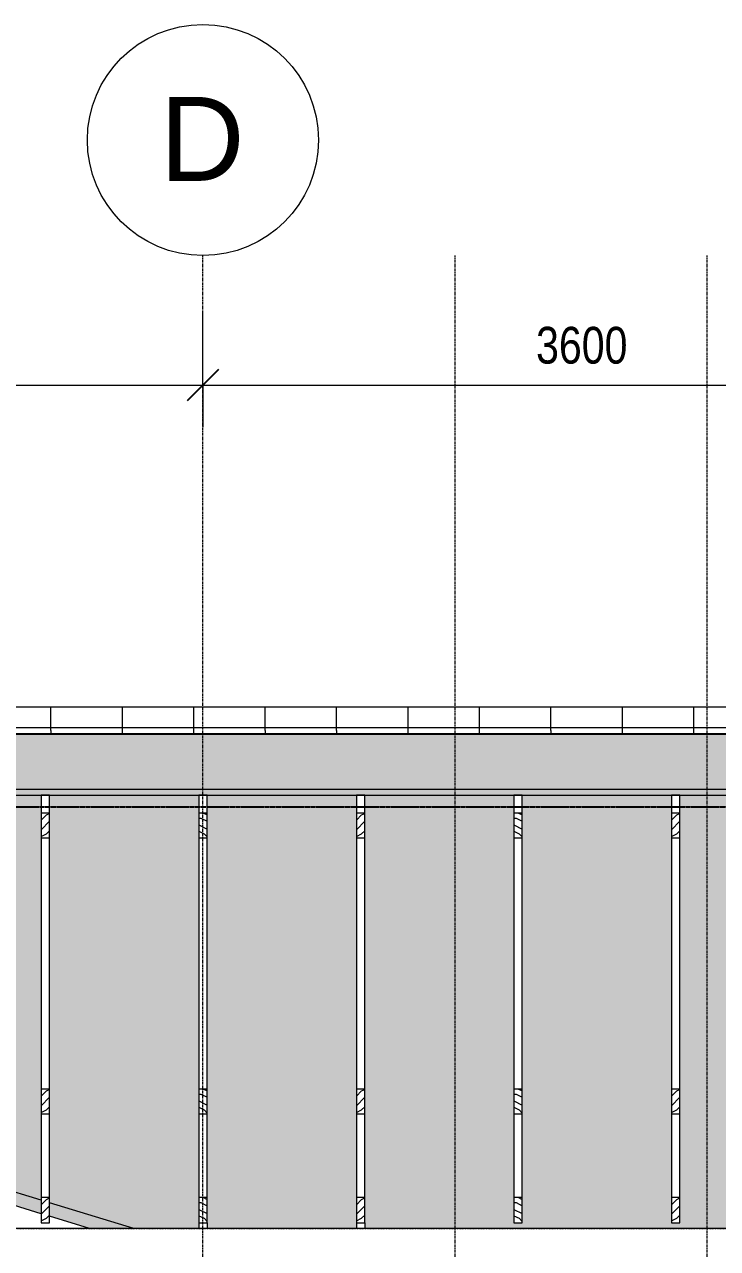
# Model space of a CAD drawing. Header units: millimetres. Extents: x -12186 to 152825, y -4386 to 9463.
# Drawn here: x 10426 to 13725, y 3360 to 9185 of the extents above; entities that cross this region are included whole.
import ezdxf

# ---------------------------------------------------------------- set-up
doc = ezdxf.new("R2010")
doc.units = ezdxf.units.MM
for name, pattern in [('1000 Dashed', [2, 1, -1]), ('Dash 1_5mm', [3, 1.5, -1.5]), ('Grid Line', [22.225, 12.7, -3.175, 3.175, -3.175])]:
    doc.linetypes.add(name, pattern=pattern)
for name, color, linetype, lineweight in [('A-ANNO-DIMS', 211, 'Continuous', 5), ('A-ANNO-DIMS-100', 211, 'Continuous', 5), ('A-DETL', 90, 'Continuous', 5), ('A-DETL-GENF', 92, 'Continuous', 5), ('A-DETL-THIN', 151, 'Continuous', 5), ('A-FLOR-LEVL', 51, 'Continuous', 5), ('A-ROOF', 132, 'Continuous', 9), ('A-ROOF-OTLN', 132, 'Continuous', 9), ('A-ROOF-PATT', 132, 'Continuous', 9), ('S-BEAM', 12, 'Continuous', 5), ('S-FSTN', 2, 'Continuous', 5), ('S-GRID', 1, 'Continuous', 5), ('S-GRID-IDEN', 1, 'Continuous', 5)]:
    doc.layers.add(name, color=color, linetype=linetype, lineweight=lineweight)
doc.styles.add('Arial_1', font='arial.ttf', dxfattribs={"height": 400})
doc.styles.add('Arial_3', font='arial.ttf', dxfattribs={"width": 0.8, "height": 175})
doc.dimstyles.new('SVA_Arc_Length-1_8mm_BLUE', dxfattribs={"dimscale": 304.8, "dimtxt": 178.545395, "dimasz": 0.492126, "dimexe": 0.656168, "dimexo": 0.0625, "dimgap": 0.164042, "dimtad": 1, "dimdec": 0, "dimrnd": 5, "dimzin": 0, "dimdsep": 46, "dimtxsty": 'Arial_3', "dimblk1": 'OBLIQUE', "dimblk2": 'OBLIQUE', "dimsah": 1, "dimcen": 0.09, "dimdle": 0.459318, "dimazin": 0, "dimtfac": 1, "dimtdec": 4, "dimtix": 1, "dimtmove": 0, "dimatfit": 3, "dimfxl": 1.148294, "dimfxlon": 1, "dimtvp": 1, "dimtfill": 1, "dimtolj": 1, "dimtzin": 0, "dimarcsym": 2})
pattern_1 = [(0, (-1229.1, 2452.9), (300, 300), [15, -285]), (0, (-1439.1, 2482.9), (300, 300), [30, -270]), (0, (-1244.1, 2497.9), (300, 300), [15, -285]), (0, (-1424.1, 2527.9), (300, 300), [15, -285]), (0, (-1244.1, 2542.9), (300, 300), [15, -285]), (0, (-1409.1, 2557.9), (300, 300), [15, -285]), (0, (-1244.1, 2572.9), (300, 300), [15, -285]), (0, (-1409.1, 2602.9), (300, 300), [15, -165, 15, -105]), (0, (-1409.1, 2632.9), (300, 300), [30, -150, 15, -105]), (0, (-1424.1, 2677.9), (300, 300), [15, -45, 15, -120, -105]), (0, (-1424.1, 2677.9), (300, 300), [-195, 15, -90]), (0, (-1439.1, 2707.9), (300, 300), [15, -60, 30, -195]), (0, (-1244.1, 2722.9), (300, 300), [15, -285]), (0, (-1439.1, 2737.9), (300, 300), [15, -75, 15, -195]), (45, (-1469.1, 2452.91), (0, 300), [42.426, -381.838]), (45, (-1214.1, 2452.91), (0, 300), [84.853, -339.411]), (45, (-1214.1, 2602.91), (0, 300), [21.213, -403.051]), (45, (-1469.1, 2632.91), (0, 300), [63.64, -360.624]), (45, (-1214.1, 2632.91), (0, 300), [106.066, -318.198]), (45, (-1214.1, 2677.91), (0, 300), [63.64, -360.624]), (315, (-1274.1, 2707.91), (300, 0), [21.213, -403.051]), (315, (-1379.1, 2467.91), (300, 0), [42.426, -381.838]), (315, (-1364.1, 2587.91), (300, 0), [42.426, -381.838]), (315, (-1274.1, 2527.91), (300, 0), [42.426, -381.838]), (315, (-1289.1, 2647.91), (300, 0), [42.426, -381.838]), (315, (-1274.1, 2677.91), (300, 0), [63.64, -360.624]), (315, (-1349.1, 2497.91), (300, 0), [63.64, -360.624]), (315, (-1304.1, 2512.91), (300, 0), [63.64, -360.624]), (315, (-1349.1, 2617.91), (300, 0), [63.64, -360.624]), (315, (-1319.1, 2632.91), (300, 0), [63.64, -360.624]), (26.565, (-1454.11, 2512.91), (299.9998, -0.0003), [33.541, -637.279]), (26.565, (-1229.11, 2497.91), (299.9998, -0.0003), [134.164, -536.656]), (26.565, (-1229.11, 2542.91), (299.9998, -0.0003), [134.164, -536.656]), (26.565, (-1229.11, 2572.91), (299.9998, -0.0003), [134.164, -201, 67.083, -268.573]), (26.565, (-1199.11, 2617.91), (299.9998, -0.0003), [33.541, -637.279]), (26.565, (-1469.11, 2722.91), (299.9998, -0.0003), [33.541, -637.279]), (26.565, (-1229.11, 2722.91), (299.9998, -0.0003), [67.082, -603.738]), (333.435, (-1304.11, 2452.91), (299.9998, 0.0003), [67.082, -603.738]), (333.435, (-1409.11, 2527.91), (299.9998, 0.0003), [67.082, -603.738]), (333.435, (-1409.11, 2482.91), (299.9998, 0.0003), [33.541, -637.278]), (333.435, (-1394.11, 2557.91), (299.9998, 0.0003), [100.623, -570.197]), (333.435, (-1334.11, 2557.91), (299.9998, 0.0003), [67.082, -603.738]), (333.435, (-1304.11, 2572.91), (299.9998, 0.0003), [67.082, -603.738]), (333.435, (-1394.11, 2602.91), (299.9998, 0.0003), [33.541, -637.278]), (333.435, (-1379.11, 2632.91), (299.9998, 0.0003), [33.541, -637.278]), (333.435, (-1259.11, 2692.91), (299.9998, 0.0003), [33.541, -637.278]), (333.435, (-1274.11, 2587.91), (299.9998, 0.0003), [33.541, -637.278]), (333.435, (-1409.11, 2677.91), (299.9998, 0.0003), [100.623, -570.197]), (333.435, (-1424.11, 2707.91), (299.9998, 0.0003), [67.082, -603.738]), (333.435, (-1259.11, 2617.91), (299.9998, 0.0003), [33.54, -301.86, 33.54, -301.88]), (333.435, (-1349.11, 2677.91), (299.9998, 0.0003), [67.082, -603.738]), (333.435, (-1334.11, 2707.91), (299.9998, 0.0003), [67.082, -603.738]), (333.435, (-1424.11, 2737.91), (299.9998, 0.0003), [67.082, -603.738]), (333.435, (-1334.11, 2737.91), (299.9998, 0.0003), [67.082, -603.738])]
pattern_2 = [(0, (-1229.1, 1139.22), (300, 300), [15, -285]), (0, (-1439.1, 1169.22), (300, 300), [30, -270]), (0, (-1244.1, 1184.22), (300, 300), [15, -285]), (0, (-1424.1, 1214.22), (300, 300), [15, -285]), (0, (-1244.1, 1229.22), (300, 300), [15, -285]), (0, (-1409.1, 1244.22), (300, 300), [15, -285]), (0, (-1244.1, 1259.22), (300, 300), [15, -285]), (0, (-1409.1, 1289.22), (300, 300), [15, -165, 15, -105]), (0, (-1409.1, 1319.22), (300, 300), [30, -150, 15, -105]), (0, (-1424.1, 1364.22), (300, 300), [15, -45, 15, -120, -105]), (0, (-1424.1, 1364.22), (300, 300), [-195, 15, -90]), (0, (-1439.1, 1394.22), (300, 300), [15, -60, 30, -195]), (0, (-1244.1, 1409.22), (300, 300), [15, -285]), (0, (-1439.1, 1424.22), (300, 300), [15, -75, 15, -195]), (45, (-1469.1, 1139.22), (0, 300), [42.426, -381.838]), (45, (-1214.1, 1139.22), (0, 300), [84.853, -339.411]), (45, (-1214.1, 1289.22), (0, 300), [21.213, -403.051]), (45, (-1469.1, 1319.22), (0, 300), [63.64, -360.624]), (45, (-1214.1, 1319.22), (0, 300), [106.066, -318.198]), (45, (-1214.1, 1364.22), (0, 300), [63.64, -360.624]), (315, (-1274.1, 1394.22), (300, 0), [21.213, -403.051]), (315, (-1379.1, 1154.22), (300, 0), [42.426, -381.838]), (315, (-1364.1, 1274.22), (300, 0), [42.426, -381.838]), (315, (-1274.1, 1214.22), (300, 0), [42.426, -381.838]), (315, (-1289.1, 1334.22), (300, 0), [42.426, -381.838]), (315, (-1274.1, 1364.22), (300, 0), [63.64, -360.624]), (315, (-1349.1, 1184.22), (300, 0), [63.64, -360.624]), (315, (-1304.1, 1199.22), (300, 0), [63.64, -360.624]), (315, (-1349.1, 1304.22), (300, 0), [63.64, -360.624]), (315, (-1319.1, 1319.22), (300, 0), [63.64, -360.624]), (26.565, (-1454.11, 1199.22), (299.9998, -0.0003), [33.541, -637.279]), (26.565, (-1229.11, 1184.22), (299.9998, -0.0003), [134.164, -536.656]), (26.565, (-1229.11, 1229.22), (299.9998, -0.0003), [134.164, -536.656]), (26.565, (-1229.11, 1259.22), (299.9998, -0.0003), [134.164, -201, 67.083, -268.573]), (26.565, (-1199.11, 1304.22), (299.9998, -0.0003), [33.541, -637.279]), (26.565, (-1469.11, 1409.22), (299.9998, -0.0003), [33.541, -637.279]), (26.565, (-1229.11, 1409.22), (299.9998, -0.0003), [67.082, -603.738]), (333.435, (-1304.11, 1139.22), (299.9998, 0.0003), [67.082, -603.738]), (333.435, (-1409.11, 1214.22), (299.9998, 0.0003), [67.082, -603.738]), (333.435, (-1409.11, 1169.22), (299.9998, 0.0003), [33.541, -637.278]), (333.435, (-1394.11, 1244.22), (299.9998, 0.0003), [100.623, -570.197]), (333.435, (-1334.11, 1244.22), (299.9998, 0.0003), [67.082, -603.738]), (333.435, (-1304.11, 1259.22), (299.9998, 0.0003), [67.082, -603.738]), (333.435, (-1394.11, 1289.22), (299.9998, 0.0003), [33.541, -637.278]), (333.435, (-1379.11, 1319.22), (299.9998, 0.0003), [33.541, -637.278]), (333.435, (-1259.11, 1379.22), (299.9998, 0.0003), [33.541, -637.278]), (333.435, (-1274.11, 1274.22), (299.9998, 0.0003), [33.541, -637.278]), (333.435, (-1409.11, 1364.22), (299.9998, 0.0003), [100.623, -570.197]), (333.435, (-1424.11, 1394.22), (299.9998, 0.0003), [67.082, -603.738]), (333.435, (-1259.11, 1304.22), (299.9998, 0.0003), [33.54, -301.86, 33.54, -301.88]), (333.435, (-1349.11, 1364.22), (299.9998, 0.0003), [67.082, -603.738]), (333.435, (-1334.11, 1394.22), (299.9998, 0.0003), [67.082, -603.738]), (333.435, (-1424.11, 1424.22), (299.9998, 0.0003), [67.082, -603.738]), (333.435, (-1334.11, 1424.22), (299.9998, 0.0003), [67.082, -603.738])]
pattern_3 = [(0, (-1229.1, 623.08), (300, 300), [15, -285]), (0, (-1439.1, 653.08), (300, 300), [30, -270]), (0, (-1244.1, 668.08), (300, 300), [15, -285]), (0, (-1424.1, 698.08), (300, 300), [15, -285]), (0, (-1244.1, 713.08), (300, 300), [15, -285]), (0, (-1409.1, 728.08), (300, 300), [15, -285]), (0, (-1244.1, 743.08), (300, 300), [15, -285]), (0, (-1409.1, 773.08), (300, 300), [15, -165, 15, -105]), (0, (-1409.1, 803.08), (300, 300), [30, -150, 15, -105]), (0, (-1424.1, 848.08), (300, 300), [15, -45, 15, -120, -105]), (0, (-1424.1, 848.08), (300, 300), [-195, 15, -90]), (0, (-1439.1, 878.08), (300, 300), [15, -60, 30, -195]), (0, (-1244.1, 893.08), (300, 300), [15, -285]), (0, (-1439.1, 908.08), (300, 300), [15, -75, 15, -195]), (45, (-1469.1, 623.08), (0, 300), [42.426, -381.838]), (45, (-1214.1, 623.08), (0, 300), [84.853, -339.411]), (45, (-1214.1, 773.08), (0, 300), [21.213, -403.051]), (45, (-1469.1, 803.08), (0, 300), [63.64, -360.624]), (45, (-1214.1, 803.08), (0, 300), [106.066, -318.198]), (45, (-1214.1, 848.08), (0, 300), [63.64, -360.624]), (315, (-1274.1, 878.08), (300, 0), [21.213, -403.051]), (315, (-1379.1, 638.08), (300, 0), [42.426, -381.838]), (315, (-1364.1, 758.08), (300, 0), [42.426, -381.838]), (315, (-1274.1, 698.08), (300, 0), [42.426, -381.838]), (315, (-1289.1, 818.08), (300, 0), [42.426, -381.838]), (315, (-1274.1, 848.08), (300, 0), [63.64, -360.624]), (315, (-1349.1, 668.08), (300, 0), [63.64, -360.624]), (315, (-1304.1, 683.08), (300, 0), [63.64, -360.624]), (315, (-1349.1, 788.08), (300, 0), [63.64, -360.624]), (315, (-1319.1, 803.08), (300, 0), [63.64, -360.624]), (26.565, (-1454.11, 683.08), (299.9998, -0.0003), [33.541, -637.279]), (26.565, (-1229.11, 668.08), (299.9998, -0.0003), [134.164, -536.656]), (26.565, (-1229.11, 713.08), (299.9998, -0.0003), [134.164, -536.656]), (26.565, (-1229.11, 743.08), (299.9998, -0.0003), [134.164, -201, 67.083, -268.573]), (26.565, (-1199.11, 788.08), (299.9998, -0.0003), [33.541, -637.279]), (26.565, (-1469.11, 893.08), (299.9998, -0.0003), [33.541, -637.279]), (26.565, (-1229.11, 893.08), (299.9998, -0.0003), [67.082, -603.738]), (333.435, (-1304.11, 623.08), (299.9998, 0.0003), [67.082, -603.738]), (333.435, (-1409.11, 698.08), (299.9998, 0.0003), [67.082, -603.738]), (333.435, (-1409.11, 653.08), (299.9998, 0.0003), [33.541, -637.278]), (333.435, (-1394.11, 728.08), (299.9998, 0.0003), [100.623, -570.197]), (333.435, (-1334.11, 728.08), (299.9998, 0.0003), [67.082, -603.738]), (333.435, (-1304.11, 743.08), (299.9998, 0.0003), [67.082, -603.738]), (333.435, (-1394.11, 773.08), (299.9998, 0.0003), [33.541, -637.278]), (333.435, (-1379.11, 803.08), (299.9998, 0.0003), [33.541, -637.278]), (333.435, (-1259.11, 863.08), (299.9998, 0.0003), [33.541, -637.278]), (333.435, (-1274.11, 758.08), (299.9998, 0.0003), [33.541, -637.278]), (333.435, (-1409.11, 848.08), (299.9998, 0.0003), [100.623, -570.197]), (333.435, (-1424.11, 878.08), (299.9998, 0.0003), [67.082, -603.738]), (333.435, (-1259.11, 788.08), (299.9998, 0.0003), [33.54, -301.86, 33.54, -301.88]), (333.435, (-1349.11, 848.08), (299.9998, 0.0003), [67.082, -603.738]), (333.435, (-1334.11, 878.08), (299.9998, 0.0003), [67.082, -603.738]), (333.435, (-1424.11, 908.08), (299.9998, 0.0003), [67.082, -603.738]), (333.435, (-1334.11, 908.08), (299.9998, 0.0003), [67.082, -603.738])]

# ---------------------------------------------------------------- blocks, each defined once
blk = doc.blocks.new('Structural Connections 1 - Structural Connections 1-1359859-Section A-A')
at = {"layer": 'S-FSTN'}
blk.add_line((22038.2, 3455), (10038.2, 3455), dxfattribs=at)
blk = doc.blocks.new('Timber Truss - Timber Truss-1376232-Section A-A')
at = {"layer": 'S-BEAM'}
for p, q in [((10506, 3525.4), (9756, 3754.7)), ((10736.4, 3455), (10546, 3513.2))]:
    blk.add_line(p, q, dxfattribs=at)
blk = doc.blocks.new('Timber Truss - Timber Truss 2-1376233-Section A-A')
at = {"layer": 'S-BEAM'}
for p, q in [((11256, 3482.2), (11256, 3455)), ((11296, 3482.2), (11296, 3455))]:
    blk.add_line(p, q, dxfattribs=at)
blk = doc.blocks.new('Grid - M_Grid Head - Circle-13408-Section A-A')
at = {"layer": 'S-GRID-IDEN'}
blk.add_circle((-896.3, 8635.3), 550, dxfattribs=at)
blk = doc.blocks.new('DIMBLOCK2-Section A-A')
at = {"layer": 'A-ANNO-DIMS-100'}
for p, q in [((7675.7, 7469), (7675.7, 7819)), ((11275.7, 7469), (11275.7, 7819)), ((7675.7, 7469), (11275.7, 7469)), ((7675.7, 7469), (7675.7, 7269)), ((11275.7, 7469), (11275.7, 7269))]:
    blk.add_line(p, q, dxfattribs=at)
at = {"layer": 'A-ANNO-DIMS-100', "lineweight": 25}
for p, q in [((7675.7, 7469), (7750.7, 7544)), ((11275.7, 7469), (11350.7, 7544)), ((7675.7, 7469), (7600.7, 7394)), ((11275.7, 7469), (11200.7, 7394))]:
    blk.add_line(p, q, dxfattribs=at)
at = {"layer": 'A-ANNO-DIMS-100', "color": 0, "insert": (9261.4, 7746.2), "char_height": 175, "width": 514.211, "attachment_point": 1, "line_spacing_factor": 0.941778, "style": 'Arial_3', "bg_fill": 3, "box_fill_scale": 1.25, "bg_fill_color": 256, "bg_fill_true_color": 13158600, "bg_fill_transparency": 0}
blk.add_mtext('3600', dxfattribs=at)
blk = doc.blocks.new('_Oblique')
at = {"color": 0, "linetype": 'ByBlock', "lineweight": -2}
blk.add_line((-0.5, -0.5), (0.5, 0.5), dxfattribs=at)
blk = doc.blocks.new('DIMBLOCK3-Section A-A')
at = {"layer": 'A-ANNO-DIMS-100'}
for p, q in [((11275.7, 7469), (11275.7, 7819)), ((14875.7, 7469), (14875.7, 7819)), ((11275.7, 7469), (14875.7, 7469)), ((11275.7, 7469), (11275.7, 7269)), ((14875.7, 7469), (14875.7, 7269))]:
    blk.add_line(p, q, dxfattribs=at)
at = {"layer": 'A-ANNO-DIMS-100', "lineweight": 25}
for p, q in [((11275.7, 7469), (11350.7, 7544)), ((14875.7, 7469), (14950.7, 7544)), ((11275.7, 7469), (11200.7, 7394)), ((14875.7, 7469), (14800.7, 7394))]:
    blk.add_line(p, q, dxfattribs=at)
at = {"layer": 'A-ANNO-DIMS-100', "color": 0, "insert": (12861.4, 7746.2), "char_height": 175, "width": 514.211, "attachment_point": 1, "line_spacing_factor": 0.941778, "style": 'Arial_3', "bg_fill": 3, "box_fill_scale": 1.25, "bg_fill_color": 256, "bg_fill_true_color": 13158600, "bg_fill_transparency": 0}
blk.add_mtext('3600', dxfattribs=at)

msp = doc.modelspace()

# ---------------------------------------------------------------- hatches: boundary and pattern name
at = {"layer": 'A-DETL-GENF'}
h = msp.add_hatch(dxfattribs=at)
h.set_pattern_fill('FP_80', color=135, style=0, pattern_type=2)
h.set_pattern_definition(pattern_1)
h.paths.add_polyline_path([(10546, 5312), (10546, 5433.8), (10506, 5433.8), (10506, 5312)])
h = msp.add_hatch(dxfattribs=at)
h.set_pattern_fill('FP_80', color=135, style=0, pattern_type=2)
h.set_pattern_definition(pattern_1)
h.paths.add_polyline_path([(11296, 5312), (11296, 5433.8), (11256, 5433.8), (11256, 5312)])
h = msp.add_hatch(dxfattribs=at)
h.set_pattern_fill('FP_80', color=135, style=0, pattern_type=2)
h.set_pattern_definition(pattern_1)
h.paths.add_polyline_path([(12046, 5312), (12046, 5433.8), (12006, 5433.8), (12006, 5312)])
h = msp.add_hatch(dxfattribs=at)
h.set_pattern_fill('FP_80', color=135, style=0, pattern_type=2)
h.set_pattern_definition(pattern_1)
h.paths.add_polyline_path([(12796, 5312), (12796, 5433.8), (12756, 5433.8), (12756, 5312)])
h = msp.add_hatch(dxfattribs=at)
h.set_pattern_fill('FP_80', color=135, style=0, pattern_type=2)
h.set_pattern_definition(pattern_1)
h.paths.add_polyline_path([(13546, 5312), (13546, 5433.8), (13506, 5433.8), (13506, 5312)])
h = msp.add_hatch(dxfattribs=at)
h.set_pattern_fill('FP_81', color=135, style=0, pattern_type=2)
h.set_pattern_definition(pattern_2)
h.paths.add_polyline_path([(10546, 3998.3), (10546, 4120.1), (10506, 4120.1), (10506, 3998.3)])
h = msp.add_hatch(dxfattribs=at)
h.set_pattern_fill('FP_81', color=135, style=0, pattern_type=2)
h.set_pattern_definition(pattern_2)
h.paths.add_polyline_path([(11296, 3998.3), (11296, 4120.1), (11256, 4120.1), (11256, 3998.3)])
h = msp.add_hatch(dxfattribs=at)
h.set_pattern_fill('FP_81', color=135, style=0, pattern_type=2)
h.set_pattern_definition(pattern_2)
h.paths.add_polyline_path([(12046, 3998.3), (12046, 4120.1), (12006, 4120.1), (12006, 3998.3)])
h = msp.add_hatch(dxfattribs=at)
h.set_pattern_fill('FP_81', color=135, style=0, pattern_type=2)
h.set_pattern_definition(pattern_2)
h.paths.add_polyline_path([(12796, 3998.3), (12796, 4120.1), (12756, 4120.1), (12756, 3998.3)])
h = msp.add_hatch(dxfattribs=at)
h.set_pattern_fill('FP_81', color=135, style=0, pattern_type=2)
h.set_pattern_definition(pattern_2)
h.paths.add_polyline_path([(13506, 3998.3), (13546, 3998.3), (13546, 4120.1), (13506, 4120.1)])
h = msp.add_hatch(dxfattribs=at)
h.set_pattern_fill('FP_82', color=135, style=0, pattern_type=2)
h.set_pattern_definition(pattern_3)
h.paths.add_polyline_path([(10546, 3482.2), (10546, 3604), (10506, 3604), (10506, 3482.2)])
h = msp.add_hatch(dxfattribs=at)
h.set_pattern_fill('FP_82', color=135, style=0, pattern_type=2)
h.set_pattern_definition(pattern_3)
h.paths.add_polyline_path([(11296, 3482.2), (11296, 3604), (11256, 3604), (11256, 3482.2)])
h = msp.add_hatch(dxfattribs=at)
h.set_pattern_fill('FP_82', color=135, style=0, pattern_type=2)
h.set_pattern_definition(pattern_3)
h.paths.add_polyline_path([(12046, 3482.2), (12046, 3604), (12006, 3604), (12006, 3482.2)])
h = msp.add_hatch(dxfattribs=at)
h.set_pattern_fill('FP_82', color=135, style=0, pattern_type=2)
h.set_pattern_definition(pattern_3)
h.paths.add_polyline_path([(12796, 3482.2), (12796, 3604), (12756, 3604), (12756, 3482.2)])
h = msp.add_hatch(dxfattribs=at)
h.set_pattern_fill('FP_82', color=135, style=0, pattern_type=2)
h.set_pattern_definition(pattern_3)
h.paths.add_polyline_path([(13506, 3482.2), (13546, 3482.2), (13546, 3604), (13506, 3604)])
at = {"layer": 'A-ROOF-PATT', "lineweight": 5}
h = msp.add_hatch(dxfattribs=at)
h.set_pattern_fill('FP_63', color=256, style=0, pattern_type=2)
h.set_pattern_definition([(90, (10551.97, 5887.8), (-340, 2e-14), [])])
h.paths.add_polyline_path([(15342.2, 5837.3), (15342.2, 5938.3), (5820.7, 5938.3), (5761.8, 5837.3), (14613.4, 5837.3)])
h = msp.add_hatch(dxfattribs=at)
h.set_pattern_fill('FP_61', color=256, style=0, pattern_type=2)
h.set_pattern_definition([(90, (10551.97, 5831.33), (-340, 2e-14), [])])
h.paths.add_polyline_path([(12409.6, 5825.4), (15342.2, 5825.4), (15342.2, 5837.3), (5761.8, 5837.3), (5762, 5835.3), (5799.3, 5825.4), (10205.9, 5825.4)])
h = msp.add_hatch(dxfattribs=at)
h.set_pattern_fill('FP_20', color=256, style=0, pattern_type=2)
h.set_pattern_definition([(0, (0, 12145.564), (323.85, 44.557), [76.2, -63.5, 88.9, -38.1, -165.1]), (0, (0, 12145.564), (323.85, 44.557), [-266.7, 114.3, -50.8]), (0, (76.2, 12147.42), (323.85, 44.557), [63.5, -241.3, 50.8, -76.2]), (0, (228.6, 12142.78), (323.85, 44.557), [38.1, -393.7]), (90, (0, 12145.56), (-107.95, 44.557), [42.701, -135.529]), (90, (76.2, 12145.56), (-107.95, 44.557), [41.773, -136.457]), (90, (139.7, 12145.56), (-107.95, 44.557), [38.988, -139.242]), (90, (228.6, 12142.78), (-107.95, 44.557), [42.701, -135.529]), (90, (266.7, 12142.78), (-107.95, 44.557), [42.701, -135.529]), (90, (381, 12145.56), (-107.95, 44.557), [40.844, -137.385])])
h.paths.add_polyline_path([(5225.7, 5543.6), (15836.9, 5543.6), (15836.9, 5546.3), (15845.7, 5543.6), (16201.2, 5543.6), (16028.2, 5596.5), (15974.9, 5582.4), (15974.9, 5556.3), (15953.7, 5559.6), (15218.4, 5784.4), (15218.4, 5806.2), (5960.9, 5806.2), (5960.9, 5784.4), (5225.7, 5559.6), (5204.5, 5556.3), (5204.5, 5582.4), (5151.2, 5596.5), (4978.2, 5543.6), (5111, 5543.6)])
h = msp.add_hatch(dxfattribs=at)
h.set_pattern_fill('FP_62', color=256, style=0, pattern_type=2)
h.set_pattern_definition([(90, (10552.7, 5817.9), (-340, 2e-14), [])])
h.paths.add_polyline_path([(15269.7, 5810.4), (15323.4, 5810.4), (15342.2, 5815.4), (15342.2, 5825.4), (5799.3, 5825.4), (5855.9, 5810.4), (14613.4, 5810.4)])
h = msp.add_hatch(dxfattribs=at)
h.set_pattern_fill('FP_1', color=256, style=0, pattern_type=2)
h.set_pattern_definition([(50, (-1469.1, 2452.9), (728.737, -63.756), [76.2, -838.2]), (355, (-1469.1, 2452.9), (-140.972, 764.228), [60.96, -670.56]), (100.451, (-1408.4, 2447.6), (587.77, 700.467), [64.76, -712.36]), (46.184, (-1469.1, 2656.1), (1084.316, -168.17), [114.3, -1257.3]), (96.636, (-1378.7, 2642.1), (949.61, 989.71), [97.14, -1068.54]), (351.184, (-1469.1, 2656.1), (949.62, 989.7), [91.44, -1005.84]), (21, (-1367.5, 2605.3), (606.458, -409.06), [76.2, -838.2]), (326, (-1367.5, 2605.3), (247.208, 736.753), [60.96, -670.56]), (71.451, (-1317, 2571.2), (853.668, 327.685), [64.76, -712.36]), (37.5, (-1469.1, 2452.91), (12.3547, 338.22), [33.528, -628.904, 33.528, -647.192, -673.1]), (37.5, (-1469.1, 2452.91), (12.3547, 338.22), [-1343.152, 33.528, -639.572]), (7.5, (-1469.1, 2452.9), (267.279, 400.722), [33.528, -354.584, 33.528, -613.664, -256.54]), (7.5, (-1469.1, 2452.9), (267.279, 400.722), [-1035.304, 33.528, -223.012]), (327.5, (-1695.67, 2452.91), (542.3633, -22.9153), [33.528, -220.472, 33.528, -1810.512]), (327.5, (-1695.67, 2452.91), (542.3633, -22.9153), [-287.528, -758.952, 33.528, -1018.032]), (317.5, (-1797.28, 2452.9), (592.517, 101.707), [33.528, -296.672, 33.528, -492.76, -746.76]), (317.5, (-1797.28, 2452.9), (592.517, 101.707), [-856.488, 33.528, -713.232])])
h.paths.add_polyline_path([(23110.7, 3405), (23110.7, 3431.1), (16201.2, 5543.6), (15845.7, 5543.6), (15931.2, 5517.5), (16201.2, 5517.5), (23059.5, 3420.6)])
h.paths.add_polyline_path([(-1931.3, 3405), (-1877.3, 3421.5), (-1880.8, 3433), (-1833, 3447.6), (-1829.5, 3436.1), (4978.2, 5517.5), (15836.9, 5518.3), (15836.9, 5543.6), (4978.2, 5543.6), (-1931.3, 3431.1)])
h = msp.add_hatch(dxfattribs=at)
h.set_pattern_fill('FP_18', color=256, style=0, pattern_type=2)
h.set_pattern_definition([(0, (0, -959.02), (323.85, 44.557), [76.2, -63.5, 88.9, -38.1, -165.1]), (0, (0, -959.02), (323.85, 44.557), [-266.7, 114.3, -50.8]), (0, (76.2, -957.16), (323.85, 44.557), [63.5, -241.3, 50.8, -76.2]), (0, (228.6, -961.803), (323.85, 44.557), [38.1, -393.7]), (90, (0, -959.02), (-107.95, 44.557), [42.701, -135.529]), (90, (76.2, -959.02), (-107.95, 44.557), [41.773, -136.457]), (90, (139.7, -959.02), (-107.95, 44.557), [38.988, -139.242]), (90, (228.6, -961.8), (-107.95, 44.557), [42.701, -135.529]), (90, (266.7, -961.8), (-107.95, 44.557), [42.701, -135.529]), (90, (381, -959.02), (-107.95, 44.557), [40.844, -137.385])])
h.paths.add_polyline_path([(23110.7, 3405), (23080.7, 3414.2), (23080.7, 3405), (23088.8, 3405)])
h.paths.add_polyline_path([(22150.8, 3415), (22418.1, 3415), (22150.8, 3496.7), (15836.9, 3496.7), (15836.9, 5517.5), (15046, 5517.4), (15046, 3455), (22113.2, 3455), (22113.2, 3415)])
h.paths.add_polyline_path([(23058.8, 3415), (23078, 3415), (16201.2, 5517.5), (15931.2, 5517.5), (22808, 3415), (23006.5, 3415), (23011.7, 3431.9), (23059.5, 3417.3)])
h.paths.add_polyline_path([(22760.2, 3433.2), (22723.9, 3444.3), (22735, 3480.7), (22771.3, 3469.6), (22761.3, 3436.8)])
h.paths.add_polyline_path([(11256, 3455), (11256, 5517.5), (4978.2, 5517.5), (4589.7, 5398.7), (5256, 5194.9), (5256, 5517.4), (5296, 5517.4), (5296, 5182.7), (6006, 4965.6), (6006, 5517.4), (6046, 5517.4), (6046, 4953.4), (6756, 4736.3), (6756, 5517.4), (6796, 5517.4), (6796, 4724.1), (7506, 4507), (7506, 5517.4), (7546, 5517.4), (7546, 4494.8), (8256, 4277.8), (8256, 5517.4), (8296, 5517.4), (8296, 4265.5), (9006, 4048.5), (9006, 5517.4), (9046, 5517.4), (9046, 4036.2), (9756, 3819.2), (9756, 5517.4), (9796, 5517.4), (9796, 3806.9), (10506, 3589.9), (10506, 5517.4), (10546, 5517.4), (10546, 3577.6), (10947.1, 3455), (11199.8, 3455)])
h.paths.add_polyline_path([(13511.5, 3455), (14256, 3455), (14256, 5517.5), (12046, 5517.4), (12046, 3455), (13506, 3455)])
h.paths.add_polyline_path([(11296, 3455), (12006, 3455), (12006, 5517.5), (11296, 5517.4), (11296, 3482.2)])
h.paths.add_polyline_path([(15006, 3455), (15006, 5517.5), (14296, 5517.4), (14296, 3455), (14613.4, 3455)])
h.paths.add_polyline_path([(15796, 3482.2), (15756, 3482.2), (15756, 5517.4), (15796, 5517.4), (15796, 3494.9)])
h.paths.add_polyline_path([(13546, 3482.2), (13506, 3482.2), (13506, 5517.4), (13546, 5517.4), (13546, 3490)])
h.paths.add_polyline_path([(12796, 3482.2), (12756, 3482.2), (12756, 5517.4), (12796, 5517.4), (12796, 3604)])
h.paths.add_polyline_path([(22378.9, 3549.8), (22342.6, 3560.9), (22353.7, 3597.3), (22390, 3586.1)])
h.paths.add_polyline_path([(21224.7, 3596.2), (21825.6, 3596.2), (19752.9, 4229.8), (19752.9, 3596.2), (21198.6, 3596.2)])
h.paths.add_polyline_path([(19613.5, 3596.2), (19638.9, 3596.2), (19638.9, 4160.4), (18090.7, 3596.2), (19020.9, 3596.2)])
h.paths.add_polyline_path([(16061.1, 3596.2), (17867.3, 3596.2), (17867.3, 4687.8), (16074.1, 3604)])
h.paths.add_polyline_path([(15950.9, 3662.8), (17851.1, 4811.3), (15950.9, 5392.2), (15950.9, 3998.3)])
h.paths.add_polyline_path([(21997.6, 3666.4), (21961.2, 3677.5), (21972.4, 3713.8), (22008.7, 3702.7)])
h.paths.add_polyline_path([(17981.3, 3677.6), (19613.5, 4272.4), (17981.3, 4771.5), (17981.3, 4272.4)])
h.paths.add_polyline_path([(21616.3, 3783), (21579.9, 3794.1), (21591, 3830.4), (21627.4, 3819.3)])
h.paths.add_polyline_path([(21234.9, 3899.6), (21198.6, 3910.7), (21209.7, 3947), (21246, 3935.9)])
h.paths.add_polyline_path([(20853.6, 4016.1), (20817.3, 4027.2), (20828.4, 4063.6), (20864.7, 4052.5)])
h.paths.add_polyline_path([(20472.3, 4132.7), (20435.9, 4143.8), (20447, 4180.2), (20483.4, 4169.1)])
h.paths.add_polyline_path([(20090.9, 4249.3), (20054.6, 4260.4), (20065.7, 4296.8), (20102.1, 4285.6), (20098, 4272.4)])
h.paths.add_polyline_path([(19709.6, 4365.9), (19673.3, 4377), (19684.4, 4413.3), (19720.7, 4402.2)])
h.paths.add_polyline_path([(19328.3, 4482.5), (19292, 4493.6), (19303.1, 4529.9), (19339.4, 4518.8)])
h.paths.add_polyline_path([(18947, 4599.1), (18910.6, 4610.2), (18921.7, 4646.5), (18958.1, 4635.4)])
h.paths.add_polyline_path([(18565.6, 4715.6), (18529.3, 4726.7), (18540.4, 4763.1), (18576.8, 4752)])
h.paths.add_polyline_path([(18184.3, 4832.2), (18148, 4843.3), (18159.1, 4879.7), (18195.4, 4868.6)])
h.paths.add_polyline_path([(17803, 4948.8), (17766.6, 4959.9), (17777.8, 4996.3), (17814.1, 4985.1)])
h.paths.add_polyline_path([(17421.7, 5065.4), (17385.3, 5076.5), (17396.4, 5112.8), (17432.8, 5101.7)])
h.paths.add_polyline_path([(17040.3, 5182), (17004, 5193.1), (17015.1, 5229.4), (17051.4, 5218.3)])
h.paths.add_polyline_path([(16659, 5298.6), (16622.7, 5309.7), (16633.8, 5346), (16670.1, 5334.9)])
h = msp.add_hatch(dxfattribs=at)
h.set_pattern_fill('FP_19', color=256, style=0, pattern_type=2)
h.set_pattern_definition([(0, (0, 3556.464), (323.85, 44.557), [76.2, -63.5, 88.9, -38.1, -165.1]), (0, (0, 3556.464), (323.85, 44.557), [-266.7, 114.3, -50.8]), (0, (76.2, 3558.32), (323.85, 44.557), [63.5, -241.3, 50.8, -76.2]), (0, (228.6, 3553.68), (323.85, 44.557), [38.1, -393.7]), (90, (0, 3556.46), (-107.95, 44.557), [42.701, -135.529]), (90, (76.2, 3556.46), (-107.95, 44.557), [41.773, -136.457]), (90, (139.7, 3556.46), (-107.95, 44.557), [38.988, -139.242]), (90, (228.6, 3553.68), (-107.95, 44.557), [42.701, -135.529]), (90, (266.7, 3553.68), (-107.95, 44.557), [42.701, -135.529]), (90, (381, 3556.46), (-107.95, 44.557), [40.844, -137.385])])
h.paths.add_polyline_path([(-1931.3, 3405), (-1901.3, 3405), (-1901.3, 3414.2), (-1917.3, 3409.3)])
h.paths.add_polyline_path([(-1811.1, 3415), (-1687.9, 3415), (-881.3, 3661.6), (-881.3, 3726), (-1829.5, 3436.1), (-1823, 3415)])
h.paths.add_polyline_path([(-1880.8, 3415), (-1875.3, 3415), (-1877.3, 3421.5), (-1898.6, 3415), (-1882.3, 3415)])
h.paths.add_polyline_path([(-1069, 3415), (-933.8, 3415), (-933.8, 3455), (-881.3, 3455), (-881.3, 3485), (-1069, 3485), (-1298, 3415), (-1102.8, 3415)])
h.paths.add_polyline_path([(-1581.5, 3448.9), (-1592.6, 3485.3), (-1556.3, 3496.4), (-1545.2, 3460)])
h.paths.add_polyline_path([(7532.7, 3455), (7532.7, 3485), (3024.7, 3485), (3024.7, 3455), (7451.2, 3455)])
h.paths.add_polyline_path([(9623.4, 3455), (10346.5, 3455), (10248.4, 3485), (7802.7, 3485), (7802.7, 3455), (9104, 3455)])
h.paths.add_polyline_path([(10947.1, 3455), (10546, 3577.6), (10546, 3513.2), (10736.4, 3455)])
h.paths.add_polyline_path([(10506, 3525.4), (10506, 3589.9), (9796, 3806.9), (9796, 3754.7), (9756, 3754.7), (10249.1, 3604)])
h.paths.add_polyline_path([(-1200.2, 3565.5), (-1211.3, 3601.8), (-1175, 3612.9), (-1163.9, 3576.6)])
h.paths.add_polyline_path([(3024.7, 3599), (4414.6, 3599), (2666.7, 4562), (2666.7, 3959.6), (3024.7, 3959.6)])
h.paths.add_polyline_path([(8606.7, 3599), (9623.4, 3599), (9623.4, 3676.1), (8606.7, 3986.9), (8606.7, 3676.1)])
h.paths.add_polyline_path([(8492.7, 3599), (8492.7, 3963.3), (7802.7, 3807), (7802.7, 3599), (8382.9, 3599)])
h.paths.add_polyline_path([(4764.8, 3599), (6512.7, 3599), (6512.7, 4562), (4778.5, 3606.6)])
h.paths.add_polyline_path([(7451.2, 3599), (7532.7, 3599), (7532.7, 3745.8), (6884.6, 3599), (6900.2, 3599)])
h.paths.add_polyline_path([(9796, 3599), (9875.5, 3599), (9756, 3635.5), (9756, 3599)])
h.paths.add_polyline_path([(6626.7, 3657.4), (7532.7, 3862.7), (7532.7, 4315.3), (6626.7, 4592.3), (6626.7, 4055.3)])
h.paths.add_polyline_path([(4532.7, 3664.1), (4532.7, 5197.6), (2742.6, 4650.3), (4421, 3725.6)])
h.paths.add_polyline_path([(4646.7, 3664.1), (6436.7, 4650.3), (4646.7, 5197.6), (4646.7, 3924)])
h.paths.add_polyline_path([(9756, 3754.7), (9756, 3819.2), (9046, 4036.2), (9046, 3998.7), (9006, 3998.7), (9006, 4048.5), (8296, 4265.5), (8296, 4224.8), (8256, 4224.8), (8256, 4277.8), (7802.7, 4416.4), (7802.7, 4351.9), (9623.4, 3795.3)])
h.paths.add_polyline_path([(7802.7, 3923.9), (8382.9, 4055.3), (7802.7, 4232.7), (7802.7, 3924)])
h.paths.add_polyline_path([(2057.7, 3959.6), (2552.7, 3959.6), (2552.7, 4592.3), (2057.7, 4440.9), (2057.7, 4055.3)])
h.paths.add_polyline_path([(7532.7, 4434.5), (7532.7, 4444.3), (7506, 4444.3), (7506, 4507), (6796, 4724.1), (6796, 4678.2), (6756, 4678.2), (6756, 4736.3), (6046, 4953.4), (6046, 4918.2), (6006, 4918.2), (6006, 4965.6), (5296, 5182.7), (5296, 5137.3), (5256, 5137.3), (5256, 5194.9), (4589.7, 5398.7), (2057.7, 4624.6), (2057.7, 4560.1), (4589.7, 5334.2), (7506, 4442.6)])
h.paths.add_polyline_path([(2231.7, 4614.7), (2220.6, 4651.1), (2257, 4662.2), (2268.1, 4625.9)])
h.paths.add_polyline_path([(2613.1, 4731.3), (2601.9, 4767.7), (2638.3, 4778.8), (2649.4, 4742.4)])
h.paths.add_polyline_path([(2994.4, 4847.9), (2983.3, 4884.3), (3019.6, 4895.4), (3030.7, 4859)])
h.paths.add_polyline_path([(3375.7, 4964.5), (3364.6, 5000.8), (3400.9, 5011.9), (3412, 4975.6)])
h.paths.add_polyline_path([(3757, 5081.1), (3745.9, 5117.4), (3782.3, 5128.5), (3793.4, 5092.2)])
h.paths.add_polyline_path([(4138.4, 5197.7), (4127.2, 5234), (4163.6, 5245.1), (4174.7, 5208.8), (4145.6, 5199.9)])
h.paths.add_polyline_path([(4519.7, 5314.2), (4508.6, 5350.6), (4544.9, 5361.7), (4556, 5325.4), (4532.7, 5318.2)])

# ---------------------------------------------------------------- linework, layer by layer
at = {"layer": 'A-DETL', "linetype": 'Dash 1_5mm', "lineweight": 25}
msp.add_line((4978.4, 5462), (16243.3, 5462), dxfattribs=at)
at = {"layer": 'A-DETL-THIN'}
for p, q in [((10546, 5517.4), (10506, 5517.4)), ((10506, 5517.4), (10506, 5433.8)), ((10546, 5433.8), (10546, 5517.4)), ((11296, 5517.4), (11256, 5517.4)), ((11256, 5517.4), (11256, 5433.8)), ((11296, 5433.8), (11296, 5517.4)), ((12046, 5517.4), (12006, 5517.4)), ((12006, 5517.4), (12006, 5433.8)), ((12046, 5433.8), (12046, 5517.4)), ((12796, 5517.4), (12756, 5517.4)), ((12756, 5517.4), (12756, 5433.8)), ((12796, 5433.8), (12796, 5517.4)), ((13546, 5517.4), (13506, 5517.4)), ((13506, 5517.4), (13506, 5433.8)), ((13546, 5433.8), (13546, 5517.4)), ((10506, 5433.8), (10506, 5312)), ((10506, 5433.8), (10546, 5433.8)), ((10546, 5312), (10546, 5433.8)), ((11256, 5433.8), (11256, 5312)), ((11256, 5433.8), (11296, 5433.8)), ((11296, 5312), (11296, 5433.8)), ((12006, 5433.8), (12006, 5312)), ((12006, 5433.8), (12046, 5433.8)), ((12046, 5312), (12046, 5433.8)), ((12756, 5433.8), (12756, 5312)), ((12756, 5433.8), (12796, 5433.8)), ((12796, 5312), (12796, 5433.8)), ((13506, 5433.8), (13506, 5312)), ((13506, 5433.8), (13546, 5433.8)), ((13546, 5312), (13546, 5433.8)), ((10546, 5312), (10506, 5312)), ((10506, 5312), (10506, 4120.1)), ((10546, 4120.1), (10546, 5312)), ((11296, 5312), (11256, 5312)), ((11256, 5312), (11256, 4120.1)), ((11296, 4120.1), (11296, 5312)), ((12046, 5312), (12006, 5312)), ((12006, 5312), (12006, 4120.1)), ((12046, 4120.1), (12046, 5312)), ((12796, 5312), (12756, 5312)), ((12756, 5312), (12756, 4120.1)), ((12796, 4120.1), (12796, 5312)), ((13546, 5312), (13506, 5312)), ((13506, 5312), (13506, 4120.1)), ((13546, 4120.1), (13546, 5312)), ((10506, 4120.1), (10506, 3998.3)), ((10506, 4120.1), (10546, 4120.1)), ((10546, 3998.3), (10546, 4120.1)), ((11256, 4120.1), (11256, 3998.3)), ((11256, 4120.1), (11296, 4120.1)), ((11296, 3998.3), (11296, 4120.1)), ((12006, 4120.1), (12006, 3998.3)), ((12006, 4120.1), (12046, 4120.1)), ((12046, 3998.3), (12046, 4120.1)), ((12756, 4120.1), (12756, 3998.3)), ((12756, 4120.1), (12796, 4120.1)), ((12796, 3998.3), (12796, 4120.1)), ((13506, 4120.1), (13506, 3998.3)), ((13506, 4120.1), (13546, 4120.1)), ((13546, 3998.3), (13546, 4120.1)), ((10546, 3998.3), (10506, 3998.3)), ((10506, 3998.3), (10506, 3604)), ((10546, 3604), (10546, 3998.3)), ((11296, 3998.3), (11256, 3998.3)), ((11256, 3998.3), (11256, 3604)), ((11296, 3604), (11296, 3998.3)), ((12046, 3998.3), (12006, 3998.3)), ((12006, 3998.3), (12006, 3604)), ((12046, 3604), (12046, 3998.3)), ((12796, 3998.3), (12756, 3998.3)), ((12756, 3998.3), (12756, 3604)), ((12796, 3604), (12796, 3998.3)), ((13546, 3998.3), (13506, 3998.3)), ((13506, 3998.3), (13506, 3604)), ((13546, 3604), (13546, 3998.3)), ((10506, 3604), (10506, 3482.2)), ((10506, 3604), (10546, 3604)), ((10546, 3482.2), (10546, 3604)), ((11256, 3604), (11256, 3482.2)), ((11256, 3604), (11296, 3604)), ((11296, 3482.2), (11296, 3604)), ((12006, 3604), (12006, 3482.2)), ((12006, 3604), (12046, 3604)), ((12046, 3482.2), (12046, 3604)), ((12756, 3604), (12756, 3482.2)), ((12756, 3604), (12796, 3604)), ((12796, 3482.2), (12796, 3604)), ((13506, 3604), (13506, 3482.2)), ((13506, 3604), (13546, 3604)), ((13546, 3482.2), (13546, 3604)), ((10506, 3482.2), (10546, 3482.2)), ((11256, 3482.2), (11296, 3482.2)), ((12006, 3482.2), (12046, 3482.2)), ((12756, 3482.2), (12796, 3482.2)), ((13506, 3482.2), (13546, 3482.2))]:
    msp.add_line(p, q, dxfattribs=at)
at = {"layer": 'A-FLOR-LEVL', "linetype": '1000 Dashed'}
msp.add_line((-12186, 3455), (31070.6, 3455), dxfattribs=at)
at = {"layer": 'A-ROOF'}
for p, q in [((15218.4, 5806.2), (5960.9, 5806.2)), ((15837.1, 5543.6), (4978.2, 5543.6)), ((4978.2, 5517.5), (15836.9, 5517.5)), ((10506, 3589.9), (9796, 3806.9)), ((10947.1, 3455), (10546, 3577.6))]:
    msp.add_line(p, q, dxfattribs=at)
at = {"layer": 'A-ROOF-OTLN', "lineweight": 5}
for p, q in [((5820.7, 5938.3), (15342.2, 5938.3)), ((15342.2, 5837.3), (5761.8, 5837.3)), ((5855.9, 5810.4), (15323.4, 5810.4))]:
    msp.add_line(p, q, dxfattribs=at)
at = {"layer": 'S-GRID', "linetype": 'Grid Line'}
msp.add_line((11275.7, -1058.6), (11275.7, 8085.3), dxfattribs=at)

# ---------------------------------------------------------------- block references
at = {"layer": 'S-BEAM'}
for name, p in [('Timber Truss - Timber Truss-1376232-Section A-A', (0, 0)), ('Timber Truss - Timber Truss 2-1376233-Section A-A', (0, 0)), ('Timber Truss - Timber Truss 2-1376233-Section A-A', (750, 0))]:
    msp.add_blockref(name, p, dxfattribs=at)
at = {"layer": 'S-FSTN'}
msp.add_blockref('Structural Connections 1 - Structural Connections 1-1359859-Section A-A', (0, 0), dxfattribs=at)
at = {"layer": 'S-GRID-IDEN'}
msp.add_blockref('Grid - M_Grid Head - Circle-13408-Section A-A', (12172, 0), dxfattribs=at)

# ---------------------------------------------------------------- next in the draw order: texts
at = {"layer": 'S-GRID-IDEN', "insert": (11070.5, 8840.9), "char_height": 400, "width": 489.029, "attachment_point": 1, "style": 'Arial_1', "bg_fill": 3, "box_fill_scale": 1.25, "bg_fill_color": 256, "bg_fill_true_color": 13158600, "bg_fill_transparency": 0}
msp.add_mtext('D', dxfattribs=at)

# ---------------------------------------------------------------- next in the draw order: dimensions: what is measured, and where the dimension line sits
at = {"layer": 'A-ANNO-DIMS'}
dim = msp.add_linear_dim(base=(11275.7, 7469), p1=(7675.7, 7819), p2=(11275.7, 7819), dimstyle='SVA_Arc_Length-1_8mm_BLUE', override={"dimpost": '<>', "dimfxl": 3600}, dxfattribs=at)
dim.commit()
dim.dimension.update_dxf_attribs({"geometry": 'DIMBLOCK2-Section A-A', "text_midpoint": (9475.7, 7608.4)})

# ---------------------------------------------------------------- next in the draw order: dimensions: what is measured, and where the dimension line sits
dim = msp.add_linear_dim(base=(14875.7, 7469), p1=(11275.7, 7819), p2=(14875.7, 7819), dimstyle='SVA_Arc_Length-1_8mm_BLUE', override={"dimpost": '<>', "dimfxl": 3600}, dxfattribs=at)
dim.commit()
dim.dimension.update_dxf_attribs({"geometry": 'DIMBLOCK3-Section A-A', "text_midpoint": (13075.7, 7608.4)})

# ---------------------------------------------------------------- next in the draw order: linework, layer by layer
at = {"layer": 'S-GRID', "linetype": 'Grid Line'}
for p, q in [((12475.7, -1058.6), (12475.7, 8085.3)), ((13675.7, -1058.6), (13675.7, 8085.3))]:
    msp.add_line(p, q, dxfattribs=at)

doc.saveas('drawing.dxf')
